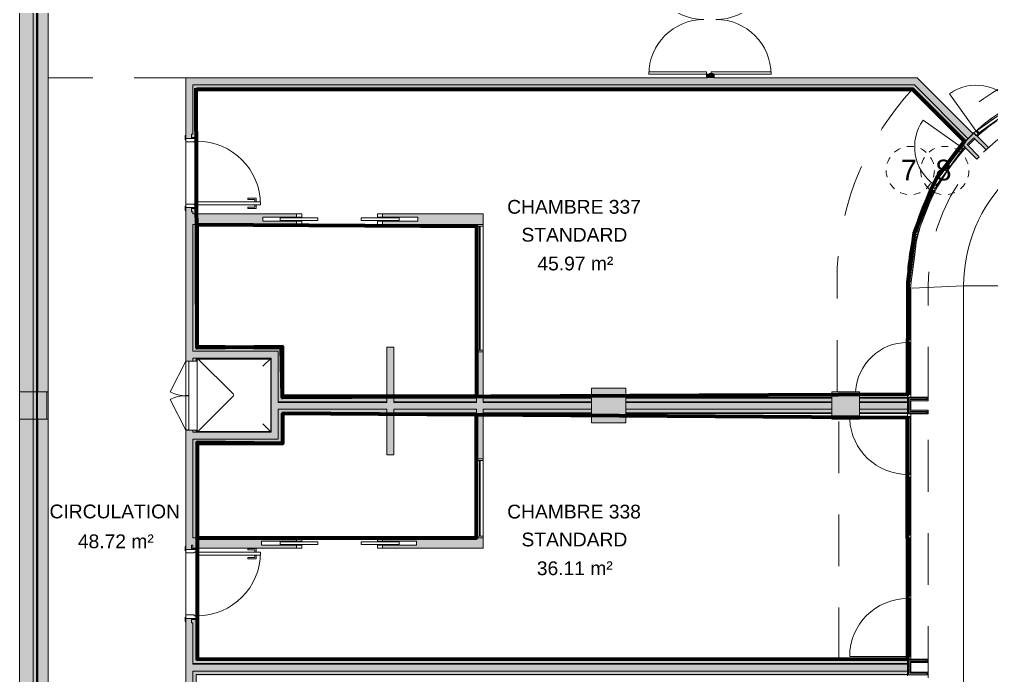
# Model space of a CAD drawing. Header units: metres. Extents: x -227.9 to -140, y 38 to 92.1.
# Drawn here: x -219.49 to -205.37, y 67.95 to 77.46 of the extents above; entities that cross this region are included whole.
import ezdxf

# ---------------------------------------------------------------- set-up
doc = ezdxf.new("R2010")
doc.units = ezdxf.units.M
doc.linetypes.add('Dash Dot 3_16_', pattern=[0.007938, 0.004763, -0.001587, 0, -0.001587])
doc.linetypes.add('JIS_02_0.7', pattern=[1.35, 0.75, -0.6])
for name, color, linetype, lineweight in [('A-AREA-IDEN', 7, 'Continuous', 9), ('A-COLS', 7, 'Continuous', 5), ('A-DOOR', 7, 'Continuous', 5), ('A-FLOR', 7, 'Continuous', 5), ('A-GLAZ', 7, 'Continuous', 5), ('A-GLAZ-CURT', 7, 'Continuous', 5), ('A-GLAZ-CWMG', 7, 'Continuous', 5), ('A-ROOF', 7, 'Continuous', 5), ('A-WALL', 7, 'Continuous', 5), ('A-WALL-PATT', 7, 'Continuous', 13), ('I-WALL', 7, 'Continuous', 5), ('S-COLS', 7, 'Continuous', 5), ('S-GRID-IDEN', 7, 'Continuous', 9)]:
    doc.layers.add(name, color=color, linetype=linetype, lineweight=lineweight)
doc.layers.add('A-DETL', color=94, linetype='Continuous', lineweight=5, true_color=0x00a600)
doc.layers.add('A-DETL-MBND', color=9, linetype='Continuous', lineweight=5, true_color=0xc0c0c0)
doc.layers.add('Chambre', color=40, linetype='Continuous')
doc.layers.add('SDB', color=230, linetype='Continuous')
doc.styles.add('Arial', font='arial.ttf', dxfattribs={"height": 0.3})
doc.styles.add('Arial_1', font='arial.ttf', dxfattribs={"height": 0.2})

msp = doc.modelspace()

# ---------------------------------------------------------------- hatches: boundary and pattern name
at = {"layer": 'A-COLS', "true_color": 0x808080}
msp.add_hatch(color=8, dxfattribs=at).paths.add_polyline_path([(-205.587, 75.437), (-205.552, 75.472), (-205.728, 75.649), (-205.629, 75.748), (-205.452, 75.571), (-205.417, 75.606), (-205.629, 75.819), (-205.799, 75.649), (-205.79, 75.639)])
at = {"layer": 'A-WALL', "true_color": 0xaaaaaa}
for points in [[(-219.486, 62.504), (-219.286, 62.504), (-219.286, 89.74), (-219.486, 89.74), (-219.486, 62.785)], [(-219.236, 62.304), (-219.236, 89.74), (-219.286, 89.74), (-219.286, 62.304)], [(-219.223, 62.254), (-219.223, 89.74), (-219.236, 89.74), (-219.236, 62.254)]]:
    msp.add_hatch(color=253, dxfattribs=at).paths.add_polyline_path(points)
at = {"layer": 'A-WALL', "true_color": 0x808080}
h = msp.add_hatch(color=8, dxfattribs=at)
h.paths.add_polyline_path([(-206.294, 71.744), (-206.294, 71.794), (-206.544, 71.794), (-206.544, 71.934), (-206.294, 71.934), (-206.294, 71.984), (-206.594, 71.984), (-206.594, 71.744)])
h.paths.add_polyline_path([(-206.309, 71.759), (-206.579, 71.759), (-206.579, 71.969), (-206.309, 71.969), (-206.309, 71.949), (-206.559, 71.949), (-206.559, 71.779), (-206.309, 71.779)])
for points in [[(-206.309, 71.759), (-206.309, 71.779), (-206.559, 71.779), (-206.559, 71.949), (-206.309, 71.949), (-206.309, 71.969), (-206.579, 71.969), (-206.579, 71.759)], [(-206.309, 67.959), (-206.309, 67.979), (-206.559, 67.979), (-206.559, 68.149), (-206.309, 68.149), (-206.309, 68.169), (-206.579, 68.169), (-206.579, 67.959)]]:
    msp.add_hatch(color=8, dxfattribs=at).paths.add_polyline_path(points)
h = msp.add_hatch(color=8, dxfattribs=at)
h.paths.add_polyline_path([(-206.294, 67.944), (-206.294, 67.994), (-206.544, 67.994), (-206.544, 68.134), (-206.294, 68.134), (-206.294, 68.184), (-206.594, 68.184), (-206.594, 67.944)])
h.paths.add_polyline_path([(-206.309, 67.959), (-206.579, 67.959), (-206.579, 68.169), (-206.309, 68.169), (-206.309, 68.149), (-206.559, 68.149), (-206.559, 67.979), (-206.309, 67.979)])
at = {"layer": 'A-WALL-PATT', "lineweight": 5, "true_color": 0xaaaaaa}
h = msp.add_hatch(color=253, dxfattribs=at)
h.paths.add_polyline_path([(-212.031, 71.909), (-211.182, 71.909), (-211.182, 71.919), (-212.753, 71.919), (-212.753, 71.909)])
h.paths.add_polyline_path([(-215.732, 71.909), (-214.153, 71.909), (-214.153, 71.919), (-215.732, 71.919)])
h.paths.add_polyline_path([(-214.053, 71.909), (-212.853, 71.909), (-212.853, 71.919), (-214.053, 71.919)])
for points in [[(-207.69, 71.909), (-207.69, 71.919), (-210.682, 71.919), (-210.682, 71.909), (-208.741, 71.909)], [(-206.595, 71.909), (-206.595, 71.919), (-207.29, 71.919), (-207.29, 71.909), (-207.097, 71.909)], [(-206.594, 68.11), (-206.594, 68.12), (-216.969, 68.12), (-216.969, 68.11), (-206.686, 68.11)]]:
    msp.add_hatch(color=253, dxfattribs=at).paths.add_polyline_path(points)
at = {"layer": 'I-WALL', "true_color": 0xaaaaaa}
for points in [[(-219.069, 72.064), (-219.069, 89.74), (-219.219, 89.74), (-219.219, 72.064)], [(-209.449, 76.615), (-209.399, 76.615), (-209.399, 76.664), (-209.499, 76.664), (-209.499, 76.615), (-209.469, 76.615)], [(-206.353, 76.515), (-206.453, 76.615), (-216.969, 76.615), (-216.969, 76.515), (-206.494, 76.515)], [(-206.515, 76.465), (-206.444, 76.465), (-206.494, 76.515), (-216.919, 76.515), (-216.919, 76.465), (-207.097, 76.465)], [(-205.714, 75.734), (-205.643, 75.805), (-206.353, 76.515), (-206.494, 76.515), (-205.864, 75.884)], [(-206.521, 76.452), (-206.502, 76.452), (-206.515, 76.465), (-216.906, 76.465), (-216.906, 76.452), (-207.097, 76.452)], [(-205.758, 75.69), (-205.749, 75.699), (-206.502, 76.452), (-206.521, 76.452), (-205.864, 75.795)], [(-205.749, 75.699), (-205.714, 75.734), (-206.444, 76.465), (-206.515, 76.465), (-205.864, 75.813)], [(-216.906, 72.652), (-215.732, 72.652), (-215.732, 72.702), (-216.919, 72.702), (-216.919, 72.652)], [(-215.732, 72.702), (-215.682, 72.702), (-215.682, 72.715), (-216.906, 72.715), (-216.906, 72.702), (-215.832, 72.702)], [(-214.053, 71.909), (-214.053, 72.712), (-214.153, 72.712), (-214.153, 71.909)], [(-216.919, 72.552), (-215.832, 72.552), (-215.832, 72.652), (-216.969, 72.652), (-216.969, 72.552), (-216.964, 72.552)], [(-215.732, 71.478), (-215.732, 72.652), (-215.832, 72.652), (-215.832, 71.478)], [(-212.853, 71.909), (-212.753, 71.909), (-212.753, 72.642), (-212.853, 72.642), (-212.853, 71.919)], [(-207.69, 71.969), (-207.69, 71.982), (-210.682, 71.982), (-210.682, 71.969), (-208.741, 71.969)], [(-206.595, 71.969), (-206.595, 71.982), (-207.29, 71.982), (-207.29, 71.969), (-207.097, 71.969)], [(-211.182, 71.809), (-211.182, 71.909), (-215.732, 71.909), (-215.732, 71.809), (-212.031, 71.809)], [(-207.69, 71.919), (-207.69, 71.969), (-210.682, 71.969), (-210.682, 71.919), (-208.741, 71.919)], [(-207.69, 71.809), (-207.69, 71.909), (-210.682, 71.909), (-210.682, 71.809), (-208.741, 71.809)], [(-206.595, 71.919), (-206.595, 71.969), (-207.29, 71.969), (-207.29, 71.919), (-207.097, 71.919)], [(-206.595, 71.809), (-206.595, 71.909), (-207.29, 71.909), (-207.29, 71.809), (-207.097, 71.809)], [(-214.053, 71.146), (-214.053, 71.809), (-214.153, 71.809), (-214.153, 71.146)], [(-212.753, 71.092), (-212.753, 71.809), (-212.853, 71.809), (-212.853, 71.092)], [(-207.69, 71.759), (-207.69, 71.809), (-210.682, 71.809), (-210.682, 71.759), (-208.741, 71.759)], [(-207.69, 71.746), (-207.69, 71.759), (-210.682, 71.759), (-210.682, 71.746), (-208.741, 71.746)], [(-206.595, 71.759), (-206.595, 71.809), (-207.29, 71.809), (-207.29, 71.759), (-207.097, 71.759)], [(-206.595, 71.746), (-206.595, 71.759), (-207.29, 71.759), (-207.29, 71.746), (-207.097, 71.746)], [(-219.069, 53.514), (-219.069, 71.664), (-219.219, 71.664), (-219.219, 53.514)], [(-216.964, 71.378), (-215.732, 71.378), (-215.732, 71.478), (-216.969, 71.478), (-216.969, 71.378)], [(-215.682, 71.328), (-215.682, 71.378), (-216.919, 71.378), (-216.919, 71.328), (-216.906, 71.328)], [(-216.906, 71.315), (-215.669, 71.315), (-215.669, 71.328), (-216.906, 71.328)], [(-207.097, 68.12), (-206.594, 68.12), (-206.594, 68.17), (-216.919, 68.17), (-216.919, 68.12), (-208.741, 68.12)], [(-206.594, 68.17), (-206.594, 68.183), (-216.906, 68.183), (-216.906, 68.17), (-207.097, 68.17)], [(-207.097, 68.01), (-206.594, 68.01), (-206.594, 68.11), (-216.969, 68.11), (-216.969, 68.01), (-208.741, 68.01)], [(-206.686, 67.96), (-206.594, 67.96), (-206.594, 68.01), (-216.919, 68.01), (-216.919, 67.96), (-207.097, 67.96)], [(-206.594, 67.947), (-206.594, 67.96), (-216.906, 67.96), (-216.906, 67.947), (-206.686, 67.947)]]:
    msp.add_hatch(color=253, dxfattribs=at).paths.add_polyline_path(points)
h = msp.add_hatch(color=253, dxfattribs=at)
h.paths.add_polyline_path([(-217.069, 65.289), (-216.969, 65.289), (-216.969, 66.274), (-216.988, 66.274), (-216.988, 66.337), (-217.069, 66.337), (-217.069, 65.339)])
h.paths.add_polyline_path([(-217.069, 67.337), (-216.988, 67.337), (-216.988, 67.4), (-216.969, 67.4), (-216.969, 68.712), (-216.988, 68.712), (-216.988, 68.775), (-217.069, 68.775), (-217.069, 67.382)])
h.paths.add_polyline_path([(-216.988, 69.775), (-216.988, 69.838), (-216.969, 69.838), (-216.969, 71.507), (-217.069, 71.507), (-217.069, 69.775)])
h.paths.add_polyline_path([(-216.988, 72.507), (-216.969, 72.507), (-216.969, 74.674), (-216.988, 74.674), (-216.988, 74.737), (-217.069, 74.737), (-217.069, 72.507)])
h.paths.add_polyline_path([(-216.988, 75.737), (-216.988, 75.8), (-216.969, 75.8), (-216.969, 76.615), (-217.069, 76.615), (-217.069, 75.737)])
h = msp.add_hatch(color=253, dxfattribs=at)
h.paths.add_polyline_path([(-216.969, 65.339), (-216.919, 65.339), (-216.919, 66.172), (-216.969, 66.172), (-216.969, 65.352)])
h.paths.add_polyline_path([(-216.964, 67.35), (-216.919, 67.35), (-216.919, 68.01), (-216.969, 68.01), (-216.969, 67.4), (-216.988, 67.4), (-216.988, 67.35)])
h.paths.add_polyline_path([(-216.969, 68.12), (-216.919, 68.12), (-216.919, 68.762), (-216.988, 68.762), (-216.988, 68.712), (-216.969, 68.712), (-216.969, 68.143)])
h.paths.add_polyline_path([(-216.919, 69.788), (-216.919, 69.792), (-216.988, 69.792), (-216.988, 69.788), (-216.964, 69.788)])
h.paths.add_polyline_path([(-216.919, 69.942), (-216.919, 71.378), (-216.969, 71.378), (-216.969, 69.942), (-216.964, 69.942)])
h.paths.add_polyline_path([(-216.919, 71.478), (-216.919, 71.507), (-216.969, 71.507), (-216.969, 71.478), (-216.964, 71.478)])
h.paths.add_polyline_path([(-216.964, 72.507), (-216.919, 72.507), (-216.919, 72.552), (-216.969, 72.552), (-216.969, 72.507)])
h.paths.add_polyline_path([(-216.919, 72.652), (-216.919, 74.492), (-216.969, 74.492), (-216.969, 72.652), (-216.964, 72.652)])
h.paths.add_polyline_path([(-216.964, 74.642), (-216.919, 74.642), (-216.919, 74.724), (-216.988, 74.724), (-216.988, 74.674), (-216.969, 74.674), (-216.969, 74.642)])
h.paths.add_polyline_path([(-216.964, 75.75), (-216.919, 75.75), (-216.919, 76.515), (-216.969, 76.515), (-216.969, 75.8), (-216.988, 75.8), (-216.988, 75.75)])
h = msp.add_hatch(color=253, dxfattribs=at)
h.paths.add_polyline_path([(-216.906, 65.352), (-216.906, 66.172), (-216.919, 66.172), (-216.919, 65.352)])
h.paths.add_polyline_path([(-216.906, 66.322), (-216.906, 66.337), (-216.988, 66.337), (-216.988, 66.324), (-216.919, 66.324), (-216.919, 66.322)])
h.paths.add_polyline_path([(-216.95, 67.337), (-216.906, 67.337), (-216.906, 67.96), (-216.919, 67.96), (-216.919, 67.35), (-216.988, 67.35), (-216.988, 67.337), (-216.964, 67.337)])
h.paths.add_polyline_path([(-216.919, 68.17), (-216.906, 68.17), (-216.906, 68.775), (-216.988, 68.775), (-216.988, 68.762), (-216.919, 68.762), (-216.919, 68.645)])
h.paths.add_polyline_path([(-216.988, 69.775), (-216.906, 69.775), (-216.906, 69.792), (-216.919, 69.792), (-216.919, 69.788), (-216.988, 69.788)])
h.paths.add_polyline_path([(-216.919, 69.942), (-216.906, 69.942), (-216.906, 71.328), (-216.919, 71.328), (-216.919, 70.286)])
h.paths.add_polyline_path([(-216.906, 71.478), (-216.906, 71.507), (-216.919, 71.507), (-216.919, 71.478)])
h.paths.add_polyline_path([(-216.919, 72.507), (-216.906, 72.507), (-216.906, 72.552), (-216.919, 72.552)])
h.paths.add_polyline_path([(-216.919, 72.702), (-216.906, 72.702), (-216.906, 74.492), (-216.919, 74.492), (-216.919, 73.501)])
h.paths.add_polyline_path([(-216.906, 74.642), (-216.906, 74.737), (-216.988, 74.737), (-216.988, 74.724), (-216.919, 74.724), (-216.919, 74.642)])
h.paths.add_polyline_path([(-216.988, 75.737), (-216.906, 75.737), (-216.906, 76.465), (-216.919, 76.465), (-216.919, 75.75), (-216.988, 75.75)])
h = msp.add_hatch(color=253, dxfattribs=at)
h.paths.add_polyline_path([(-212.853, 74.492), (-212.753, 74.492), (-212.753, 74.642), (-214.213, 74.642), (-214.213, 74.594), (-213.703, 74.594), (-213.703, 74.539), (-214.213, 74.539), (-214.213, 74.492), (-213.675, 74.492)])
h.paths.add_polyline_path([(-216.964, 74.492), (-215.463, 74.492), (-215.463, 74.539), (-215.953, 74.539), (-215.953, 74.594), (-215.463, 74.594), (-215.463, 74.642), (-216.969, 74.642), (-216.969, 74.492)])
h = msp.add_hatch(color=253, dxfattribs=at)
h.paths.add_polyline_path([(-215.732, 71.378), (-215.682, 71.378), (-215.682, 71.809), (-215.732, 71.809), (-215.732, 71.478)])
h.paths.add_polyline_path([(-215.732, 71.919), (-215.682, 71.919), (-215.682, 72.702), (-215.732, 72.702), (-215.732, 72.43)])
h = msp.add_hatch(color=253, dxfattribs=at)
h.paths.add_polyline_path([(-215.669, 71.328), (-215.669, 71.759), (-215.682, 71.759), (-215.682, 71.328)])
h.paths.add_polyline_path([(-215.669, 71.969), (-215.669, 72.715), (-215.682, 72.715), (-215.682, 71.969)])
h = msp.add_hatch(color=253, dxfattribs=at)
h.paths.add_polyline_path([(-212.853, 71.969), (-212.853, 71.982), (-214.053, 71.982), (-214.053, 71.969), (-213.675, 71.969)])
h.paths.add_polyline_path([(-211.182, 71.969), (-211.182, 71.982), (-212.753, 71.982), (-212.753, 71.969), (-212.031, 71.969)])
h.paths.add_polyline_path([(-215.32, 71.969), (-214.153, 71.969), (-214.153, 71.982), (-215.669, 71.982), (-215.669, 71.969)])
h = msp.add_hatch(color=253, dxfattribs=at)
h.paths.add_polyline_path([(-214.053, 71.919), (-212.853, 71.919), (-212.853, 71.969), (-214.053, 71.969)])
h.paths.add_polyline_path([(-214.497, 71.919), (-214.153, 71.919), (-214.153, 71.969), (-215.682, 71.969), (-215.682, 71.919), (-215.32, 71.919)])
h.paths.add_polyline_path([(-211.182, 71.919), (-211.182, 71.969), (-212.753, 71.969), (-212.753, 71.919), (-212.031, 71.919)])
h = msp.add_hatch(color=253, dxfattribs=at)
h.paths.add_polyline_path([(-212.753, 71.759), (-211.182, 71.759), (-211.182, 71.809), (-212.753, 71.809)])
h.paths.add_polyline_path([(-214.497, 71.759), (-214.153, 71.759), (-214.153, 71.809), (-215.682, 71.809), (-215.682, 71.759), (-215.32, 71.759)])
h.paths.add_polyline_path([(-213.675, 71.759), (-212.853, 71.759), (-212.853, 71.809), (-214.053, 71.809), (-214.053, 71.759)])
h = msp.add_hatch(color=253, dxfattribs=at)
h.paths.add_polyline_path([(-212.031, 71.746), (-211.182, 71.746), (-211.182, 71.759), (-212.753, 71.759), (-212.753, 71.746)])
h.paths.add_polyline_path([(-214.497, 71.746), (-214.153, 71.746), (-214.153, 71.759), (-215.669, 71.759), (-215.669, 71.746), (-215.32, 71.746)])
h.paths.add_polyline_path([(-213.675, 71.746), (-212.853, 71.746), (-212.853, 71.759), (-214.053, 71.759), (-214.053, 71.746)])
h = msp.add_hatch(color=253, dxfattribs=at)
h.paths.add_polyline_path([(-212.753, 69.792), (-212.753, 69.942), (-214.213, 69.942), (-214.213, 69.895), (-213.723, 69.895), (-213.723, 69.84), (-214.213, 69.84), (-214.213, 69.792), (-213.675, 69.792)])
h.paths.add_polyline_path([(-215.463, 69.792), (-215.463, 69.84), (-215.973, 69.84), (-215.973, 69.895), (-215.463, 69.895), (-215.463, 69.942), (-216.969, 69.942), (-216.969, 69.792), (-216.906, 69.792), (-216.906, 69.82), (-216.896, 69.82), (-216.896, 69.792), (-216.142, 69.792)])
at = {"layer": 'S-COLS', "true_color": 0x808080}
for points in [[(-211.182, 71.614), (-210.682, 71.614), (-210.682, 72.114), (-211.182, 72.114)], [(-219.486, 71.664), (-219.086, 71.664), (-219.086, 72.064), (-219.486, 72.064)], [(-207.69, 71.664), (-207.29, 71.664), (-207.29, 72.064), (-207.69, 72.064)]]:
    msp.add_hatch(color=8, dxfattribs=at).paths.add_polyline_path(points)

# ---------------------------------------------------------------- linework, layer by layer
at = {"layer": 'A-COLS', "lineweight": 13}
for p, q in [((-205.629, 75.819), (-205.799, 75.649)), ((-205.417, 75.606), (-205.629, 75.819)), ((-205.799, 75.649), (-205.587, 75.437)), ((-205.728, 75.649), (-205.629, 75.748)), ((-205.552, 75.472), (-205.728, 75.649)), ((-205.629, 75.748), (-205.453, 75.571)), ((-205.453, 75.571), (-205.417, 75.606)), ((-205.587, 75.437), (-205.552, 75.472))]:
    msp.add_line(p, q, dxfattribs=at)
at = {"layer": 'A-DETL', "color": 9, "linetype": 'JIS_02_0.7', "lineweight": 9, "true_color": 0xc0c0c0}
for p, q in [((-217.069, 76.615), (-219.069, 76.615)), ((-207.613, 72.064), (-207.613, 73.864)), ((-207.593, 68.183), (-207.593, 71.664))]:
    msp.add_line(p, q, dxfattribs=at)
at = {"layer": 'A-DETL', "color": 7, "linetype": 'JIS_02_0.7'}
for p, q in [((-206.294, 62.514), (-206.294, 73.614)), ((-216.906, 71.478), (-215.832, 72.552)), ((-216.906, 72.552), (-215.832, 71.478))]:
    msp.add_line(p, q, dxfattribs=at)
at = {"layer": 'A-DETL', "color": 9, "linetype": 'JIS_02_0.7', "lineweight": 9, "true_color": 0xc0c0c0}
for centre, radius, start, end in [((-203.593, 73.605), 3.308, 90.0281, 132.9922), ((-203.52, 73.661), 4.098, 137.0695, 177.1565)]:
    msp.add_arc(centre, radius, start, end, dxfattribs=at)
at = {"layer": 'A-DETL', "color": 7, "linetype": 'JIS_02_0.7'}
msp.add_arc((-203.594, 73.614), 2.7, 90, 180, dxfattribs=at)
at = {"layer": 'A-DETL-MBND'}
msp.add_line((-205.079, 73.599), (-205.779, 73.599), dxfattribs=at)
at = {"layer": 'A-DOOR'}
for p, q in [((-210.349, 76.702), (-210.349, 76.669)), ((-209.512, 76.702), (-210.349, 76.702)), ((-210.349, 76.702), (-210.349, 76.669)), ((-209.512, 76.702), (-210.349, 76.702)), ((-210.349, 76.669), (-209.512, 76.669)), ((-210.349, 76.669), (-209.512, 76.669)), ((-209.512, 76.669), (-209.512, 76.702)), ((-209.512, 76.669), (-209.512, 76.702)), ((-209.444, 76.702), (-209.444, 76.669)), ((-208.574, 76.702), (-209.444, 76.702)), ((-209.444, 76.702), (-208.574, 76.702)), ((-209.444, 76.669), (-208.574, 76.669)), ((-208.574, 76.669), (-209.444, 76.669)), ((-208.574, 76.669), (-208.574, 76.702)), ((-205.597, 75.842), (-205.984, 76.386)), ((-205.822, 75.616), (-206.367, 76.004)), ((-215.986, 74.817), (-216.906, 74.817)), ((-216.906, 74.817), (-216.906, 74.777)), ((-216.051, 74.872), (-216.171, 74.872)), ((-216.171, 74.872), (-216.171, 74.852)), ((-216.171, 74.852), (-216.071, 74.852)), ((-216.071, 74.852), (-216.071, 74.817)), ((-216.071, 74.817), (-216.051, 74.817)), ((-216.051, 74.817), (-216.051, 74.872)), ((-215.986, 74.777), (-215.986, 74.817)), ((-216.906, 74.777), (-215.986, 74.777)), ((-216.071, 74.742), (-216.171, 74.742)), ((-216.171, 74.742), (-216.171, 74.722)), ((-216.171, 74.722), (-216.051, 74.722)), ((-216.051, 74.777), (-216.071, 74.777)), ((-216.071, 74.777), (-216.071, 74.742)), ((-216.051, 74.722), (-216.051, 74.777)), ((-215.153, 74.587), (-215.703, 74.587)), ((-215.703, 74.587), (-215.703, 74.547)), ((-215.703, 74.547), (-215.153, 74.547)), ((-215.153, 74.547), (-215.153, 74.587)), ((-213.973, 74.587), (-214.523, 74.587)), ((-214.523, 74.587), (-214.523, 74.547)), ((-214.523, 74.547), (-213.973, 74.547)), ((-213.973, 74.547), (-213.973, 74.587)), ((-206.593, 72.024), (-207.29, 72.024)), ((-206.593, 71.704), (-207.29, 71.704)), ((-215.153, 69.887), (-215.703, 69.887)), ((-215.703, 69.887), (-215.703, 69.847)), ((-215.153, 69.847), (-215.153, 69.887)), ((-214.523, 69.887), (-214.523, 69.847)), ((-213.973, 69.887), (-214.523, 69.887)), ((-213.973, 69.847), (-213.973, 69.887)), ((-216.906, 69.695), (-216.906, 69.735)), ((-216.906, 69.735), (-215.986, 69.735)), ((-216.171, 69.79), (-216.051, 69.79)), ((-216.171, 69.77), (-216.171, 69.79)), ((-216.071, 69.77), (-216.171, 69.77)), ((-216.071, 69.735), (-216.071, 69.77)), ((-216.051, 69.735), (-216.071, 69.735)), ((-216.051, 69.79), (-216.051, 69.735)), ((-215.986, 69.735), (-215.986, 69.695)), ((-215.703, 69.847), (-215.153, 69.847)), ((-214.523, 69.847), (-213.973, 69.847)), ((-215.986, 69.695), (-216.906, 69.695)), ((-216.171, 69.66), (-216.071, 69.66)), ((-216.171, 69.64), (-216.171, 69.66)), ((-216.051, 69.64), (-216.171, 69.64)), ((-216.071, 69.695), (-216.051, 69.695)), ((-216.071, 69.66), (-216.071, 69.695)), ((-216.051, 69.695), (-216.051, 69.64)), ((-206.593, 68.224), (-207.433, 68.224))]:
    msp.add_line(p, q, dxfattribs=at)
at = {"layer": 'A-DOOR', "color": 9, "true_color": 0xc0c0c0}
for p, q in [((-209.469, 76.669), (-209.512, 76.669)), ((-209.512, 76.669), (-209.512, 76.634)), ((-209.512, 76.634), (-209.499, 76.634)), ((-209.499, 76.634), (-209.499, 76.664)), ((-209.499, 76.664), (-209.417, 76.664)), ((-209.417, 76.682), (-209.469, 76.682)), ((-209.469, 76.682), (-209.469, 76.669)), ((-209.417, 76.664), (-209.417, 76.682)), ((-205.069, 76.217), (-205.581, 75.853)), ((-205.557, 75.821), (-205.046, 76.185)), ((-217.079, 75.782), (-217.079, 75.717)), ((-217.069, 75.782), (-217.079, 75.782)), ((-217.079, 75.717), (-217.069, 75.717)), ((-217.069, 75.717), (-217.069, 75.782)), ((-216.906, 75.737), (-217.069, 75.737)), ((-217.069, 75.737), (-217.069, 75.687)), ((-217.069, 75.687), (-216.95, 75.687)), ((-216.95, 75.687), (-216.95, 75.697)), ((-216.95, 75.697), (-216.906, 75.697)), ((-216.906, 75.782), (-216.906, 75.717)), ((-216.896, 75.782), (-216.906, 75.782)), ((-216.906, 75.697), (-216.906, 75.737)), ((-216.906, 75.717), (-216.896, 75.717)), ((-216.896, 75.717), (-216.896, 75.782)), ((-206.198, 75.088), (-205.834, 75.6)), ((-205.801, 75.577), (-206.166, 75.065)), ((-217.069, 74.757), (-217.079, 74.757)), ((-217.079, 74.757), (-217.079, 74.692)), ((-217.079, 74.692), (-217.069, 74.692)), ((-216.95, 74.787), (-217.069, 74.787)), ((-217.069, 74.787), (-217.069, 74.737)), ((-217.069, 74.692), (-217.069, 74.757)), ((-217.069, 74.737), (-216.906, 74.737)), ((-216.95, 74.777), (-216.95, 74.787)), ((-216.906, 74.777), (-216.95, 74.777)), ((-216.906, 74.737), (-216.906, 74.777)), ((-216.896, 74.757), (-216.906, 74.757)), ((-216.906, 74.757), (-216.906, 74.692)), ((-216.906, 74.692), (-216.896, 74.692)), ((-216.896, 74.692), (-216.896, 74.757)), ((-215.388, 74.642), (-215.463, 74.642)), ((-215.463, 74.642), (-215.463, 74.594)), ((-215.463, 74.594), (-215.388, 74.594)), ((-215.388, 74.539), (-215.463, 74.539)), ((-215.463, 74.539), (-215.463, 74.492)), ((-215.388, 74.594), (-215.388, 74.642)), ((-215.388, 74.492), (-215.388, 74.539)), ((-214.213, 74.642), (-214.288, 74.642)), ((-214.288, 74.642), (-214.288, 74.594)), ((-214.288, 74.594), (-214.213, 74.594)), ((-214.213, 74.539), (-214.288, 74.539)), ((-214.288, 74.539), (-214.288, 74.492)), ((-214.213, 74.594), (-214.213, 74.642)), ((-214.213, 74.492), (-214.213, 74.539)), ((-215.463, 74.492), (-215.388, 74.492)), ((-214.288, 74.492), (-214.213, 74.492)), ((-206.593, 72.759), (-206.593, 72.044)), ((-206.553, 72.044), (-206.553, 72.759)), ((-217.069, 72.507), (-217.296, 72.061)), ((-217.069, 71.507), (-217.296, 71.952)), ((-206.593, 70.884), (-206.593, 71.684)), ((-206.553, 71.684), (-206.553, 70.884)), ((-215.388, 69.942), (-215.463, 69.942)), ((-215.463, 69.942), (-215.463, 69.895)), ((-215.463, 69.895), (-215.388, 69.895)), ((-215.388, 69.895), (-215.388, 69.942)), ((-214.213, 69.942), (-214.288, 69.942)), ((-214.288, 69.942), (-214.288, 69.895)), ((-214.288, 69.895), (-214.213, 69.895)), ((-214.213, 69.895), (-214.213, 69.942)), ((-217.079, 69.82), (-217.069, 69.82)), ((-217.079, 69.755), (-217.079, 69.82)), ((-217.069, 69.755), (-217.079, 69.755)), ((-217.069, 69.82), (-217.069, 69.755)), ((-217.069, 69.775), (-216.906, 69.775)), ((-217.069, 69.725), (-217.069, 69.775)), ((-216.95, 69.725), (-217.069, 69.725)), ((-216.95, 69.735), (-216.95, 69.725)), ((-216.906, 69.735), (-216.95, 69.735)), ((-216.906, 69.82), (-216.896, 69.82)), ((-216.906, 69.755), (-216.906, 69.82)), ((-216.906, 69.775), (-216.906, 69.735)), ((-216.896, 69.755), (-216.906, 69.755)), ((-216.896, 69.82), (-216.896, 69.755)), ((-215.388, 69.84), (-215.463, 69.84)), ((-215.463, 69.84), (-215.463, 69.792)), ((-215.463, 69.792), (-215.388, 69.792)), ((-215.388, 69.792), (-215.388, 69.84)), ((-214.213, 69.84), (-214.288, 69.84)), ((-214.288, 69.84), (-214.288, 69.792)), ((-214.288, 69.792), (-214.213, 69.792)), ((-214.213, 69.792), (-214.213, 69.84)), ((-206.593, 69.044), (-206.593, 68.244)), ((-206.553, 68.244), (-206.553, 69.044)), ((-217.079, 68.795), (-217.069, 68.795)), ((-217.079, 68.73), (-217.079, 68.795)), ((-217.069, 68.73), (-217.079, 68.73)), ((-217.069, 68.825), (-216.95, 68.825)), ((-217.069, 68.775), (-217.069, 68.825)), ((-217.069, 68.795), (-217.069, 68.73)), ((-216.906, 68.775), (-217.069, 68.775)), ((-216.95, 68.825), (-216.95, 68.815)), ((-216.95, 68.815), (-216.906, 68.815)), ((-216.906, 68.815), (-216.906, 68.775)), ((-216.906, 68.795), (-216.896, 68.795)), ((-216.906, 68.73), (-216.906, 68.795)), ((-216.896, 68.73), (-216.906, 68.73)), ((-216.896, 68.795), (-216.896, 68.73))]:
    msp.add_line(p, q, dxfattribs=at)
at = {"layer": 'A-DOOR', "color": 9, "lineweight": 9, "true_color": 0xc0c0c0}
for p, q in [((-205.597, 75.842), (-205.581, 75.853)), ((-205.574, 75.809), (-205.597, 75.842)), ((-205.581, 75.853), (-205.557, 75.821)), ((-205.557, 75.821), (-205.574, 75.809)), ((-205.822, 75.616), (-205.834, 75.6)), ((-205.834, 75.6), (-205.801, 75.577)), ((-205.79, 75.593), (-205.822, 75.616)), ((-205.801, 75.577), (-205.79, 75.593)), ((-206.198, 75.088), (-206.21, 75.072)), ((-206.166, 75.065), (-206.198, 75.088)), ((-206.21, 75.072), (-206.178, 75.049)), ((-206.178, 75.049), (-206.166, 75.065)), ((-206.593, 72.779), (-206.553, 72.779)), ((-206.593, 72.759), (-206.593, 72.779)), ((-206.553, 72.759), (-206.593, 72.759)), ((-206.553, 72.779), (-206.553, 72.759)), ((-217.069, 72.505), (-217.029, 72.505)), ((-217.069, 72.008), (-217.069, 72.505)), ((-217.029, 72.505), (-217.029, 72.008)), ((-217.029, 72.008), (-217.069, 72.008)), ((-217.069, 71.509), (-217.069, 72.006)), ((-217.069, 72.006), (-217.029, 72.006)), ((-217.029, 72.006), (-217.029, 71.509)), ((-206.593, 72.044), (-206.553, 72.044)), ((-206.593, 72.024), (-206.593, 72.044)), ((-206.553, 72.024), (-206.593, 72.024)), ((-206.553, 72.044), (-206.553, 72.024)), ((-206.593, 71.704), (-206.593, 71.684)), ((-206.553, 71.704), (-206.593, 71.704)), ((-206.553, 71.684), (-206.553, 71.704)), ((-206.593, 71.684), (-206.553, 71.684)), ((-217.029, 71.509), (-217.069, 71.509)), ((-206.593, 70.884), (-206.593, 70.864)), ((-206.553, 70.884), (-206.593, 70.884)), ((-206.593, 70.864), (-206.553, 70.864)), ((-206.553, 70.864), (-206.553, 70.884)), ((-206.593, 69.064), (-206.553, 69.064)), ((-206.593, 69.044), (-206.593, 69.064)), ((-206.553, 69.044), (-206.593, 69.044)), ((-206.553, 69.064), (-206.553, 69.044)), ((-206.593, 68.244), (-206.553, 68.244)), ((-206.593, 68.224), (-206.593, 68.244)), ((-206.553, 68.224), (-206.593, 68.224)), ((-206.553, 68.244), (-206.553, 68.224))]:
    msp.add_line(p, q, dxfattribs=at)
at = {"layer": 'A-DOOR'}
for centre, radius, start, end in [((-209.549, 78.264), 0.8, 180, 270), ((-209.374, 78.264), 0.8, 270, 0), ((-209.549, 76.664), 0.8, 90, 180), ((-209.374, 76.664), 0.8, 0, 90), ((-205.597, 75.842), 0.668, 35.4095, 125.4095), ((-205.822, 75.616), 0.668, 144.5394, 234.5394), ((-216.906, 74.777), 0.92, 0, 90), ((-206.593, 72.024), 0.755, 90, 176.9511), ((-206.593, 71.704), 0.84, 182.7373, 270), ((-216.906, 69.735), 0.92, 270, 360), ((-206.593, 68.224), 0.84, 90, 180)]:
    msp.add_arc(centre, radius, start, end, dxfattribs=at)
at = {"layer": 'A-DOOR', "color": 9, "true_color": 0xc0c0c0}
for centre, start, end in [((-217.08, 72.461), 241.6205, 271.3795), ((-217.08, 71.552), 88.6205, 118.3795)]:
    msp.add_arc(centre, 0.455, start, end, dxfattribs=at)
at = {"layer": 'A-FLOR', "lineweight": 9}
for p, q in [((-205.635, 75.813), (-205.638, 75.823)), ((-205.594, 75.85), (-205.593, 75.846)), ((-205.579, 75.795), (-205.573, 75.773)), ((-206.594, 73.627), (-206.594, 73.614)), ((-206.594, 72.783), (-206.594, 72.02)), ((-216.906, 72.535), (-215.837, 72.535)), ((-215.837, 72.535), (-215.837, 71.485)), ((-206.594, 71.988), (-206.594, 71.984)), ((-206.594, 71.744), (-206.594, 71.74)), ((-206.594, 71.708), (-206.594, 70.86)), ((-215.837, 71.485), (-216.906, 71.485)), ((-206.594, 69.068), (-206.594, 68.22)), ((-206.594, 68.188), (-206.594, 68.183))]:
    msp.add_line(p, q, dxfattribs=at)
at = {"layer": 'A-FLOR'}
for p, q in [((-217.069, 74.787), (-217.069, 75.687)), ((-206.593, 73.666), (-206.593, 73.7)), ((-219.069, 72.064), (-219.069, 71.664)), ((-206.594, 71.746), (-206.595, 71.746)), ((-217.069, 68.825), (-217.069, 69.725))]:
    msp.add_line(p, q, dxfattribs=at)
at = {"layer": 'A-FLOR', "lineweight": 9}
for centre, start, end in [((-203.594, 73.614), 118.5564, 131.7954), ((-203.594, 73.627), 132.9468, 133.2635), ((-203.594, 73.627), 136.3771, 180)]:
    msp.add_arc(centre, 3, start, end, dxfattribs=at)
at = {"layer": 'A-FLOR'}
for start, end in [(128.952, 130.2533), (125.4664, 127.2052), (131.7939, 132.2418), (177.6014, 178.3459)]:
    msp.add_arc((-203.594, 73.614), 3, start, end, dxfattribs=at)
at = {"layer": 'A-GLAZ', "lineweight": 13}
for p, q in [((-212.853, 74.492), (-212.853, 74.467)), ((-212.753, 74.492), (-212.853, 74.492)), ((-212.853, 74.467), (-212.753, 74.467)), ((-212.798, 74.467), (-212.808, 74.467)), ((-212.808, 74.467), (-212.808, 72.667)), ((-212.798, 72.667), (-212.798, 74.467)), ((-212.753, 74.467), (-212.753, 74.492)), ((-212.853, 72.667), (-212.853, 72.642)), ((-212.753, 72.667), (-212.853, 72.667)), ((-212.853, 72.642), (-212.753, 72.642)), ((-212.808, 72.667), (-212.798, 72.667)), ((-212.753, 72.642), (-212.753, 72.667)), ((-212.853, 71.092), (-212.853, 71.067)), ((-212.753, 71.092), (-212.853, 71.092)), ((-212.853, 71.067), (-212.753, 71.067)), ((-212.798, 71.067), (-212.808, 71.067)), ((-212.808, 71.067), (-212.808, 69.967)), ((-212.798, 69.967), (-212.798, 71.067)), ((-212.753, 71.067), (-212.753, 71.092)), ((-212.853, 69.967), (-212.853, 69.942)), ((-212.753, 69.967), (-212.853, 69.967)), ((-212.853, 69.942), (-212.753, 69.942)), ((-212.808, 69.967), (-212.798, 69.967)), ((-212.753, 69.942), (-212.753, 69.967))]:
    msp.add_line(p, q, dxfattribs=at)
at = {"layer": 'A-GLAZ'}
for p, q in [((-212.853, 72.667), (-212.853, 74.467)), ((-212.753, 74.467), (-212.753, 72.667)), ((-212.853, 69.967), (-212.853, 71.067)), ((-212.753, 71.067), (-212.753, 69.967))]:
    msp.add_line(p, q, dxfattribs=at)
at = {"layer": 'A-GLAZ-CURT', "lineweight": 9}
for p, q in [((-206.25, 74.997), (-206.485, 74.393)), ((-206.457, 74.382), (-206.223, 74.986)), ((-206.223, 74.986), (-206.25, 74.997)), ((-206.485, 74.393), (-206.457, 74.382)), ((-206.506, 74.311), (-206.588, 73.656)), ((-206.558, 73.652), (-206.476, 74.307)), ((-206.476, 74.307), (-206.506, 74.311)), ((-206.593, 73.574), (-206.593, 72.819)), ((-206.563, 73.574), (-206.593, 73.574)), ((-206.588, 73.656), (-206.558, 73.652)), ((-206.563, 72.819), (-206.563, 73.574)), ((-206.593, 72.819), (-206.563, 72.819)), ((-206.593, 70.824), (-206.593, 69.984)), ((-206.563, 70.824), (-206.593, 70.824)), ((-206.563, 69.984), (-206.563, 70.824)), ((-206.593, 69.984), (-206.563, 69.984)), ((-206.593, 69.944), (-206.593, 69.104)), ((-206.563, 69.944), (-206.593, 69.944)), ((-206.563, 69.104), (-206.563, 69.944)), ((-206.593, 69.104), (-206.563, 69.104))]:
    msp.add_line(p, q, dxfattribs=at)
at = {"layer": 'A-GLAZ-CWMG'}
for p, q in [((-205.325, 76.036), (-205.597, 75.843)), ((-205.597, 75.843), (-205.325, 76.036)), ((-205.566, 75.809), (-205.299, 75.999)), ((-205.563, 75.806), (-205.296, 75.995)), ((-205.563, 75.806), (-205.296, 75.995)), ((-205.597, 75.843), (-205.597, 75.842)), ((-205.569, 75.812), (-205.566, 75.809)), ((-205.566, 75.809), (-205.564, 75.807)), ((-205.564, 75.807), (-205.563, 75.806)), ((-205.823, 75.617), (-206.017, 75.345)), ((-205.823, 75.617), (-206.017, 75.345)), ((-205.789, 75.585), (-205.98, 75.318)), ((-205.977, 75.316), (-205.786, 75.583)), ((-205.786, 75.583), (-205.977, 75.316)), ((-205.823, 75.616), (-205.823, 75.617)), ((-205.789, 75.585), (-205.793, 75.589)), ((-205.787, 75.584), (-205.789, 75.585)), ((-205.786, 75.583), (-205.787, 75.584)), ((-206.017, 75.345), (-206.211, 75.073)), ((-206.017, 75.345), (-206.211, 75.073)), ((-205.98, 75.318), (-206.17, 75.051)), ((-206.167, 75.049), (-205.977, 75.316)), ((-205.977, 75.316), (-206.167, 75.049)), ((-206.252, 74.997), (-206.369, 74.696)), ((-206.252, 74.997), (-206.369, 74.696)), ((-206.211, 74.975), (-206.326, 74.679)), ((-206.322, 74.677), (-206.207, 74.973)), ((-206.207, 74.973), (-206.322, 74.677)), ((-206.251, 74.997), (-206.252, 74.997)), ((-206.211, 74.975), (-206.224, 74.982)), ((-206.211, 75.073), (-206.21, 75.072)), ((-206.208, 74.974), (-206.211, 74.975)), ((-206.207, 74.973), (-206.208, 74.974)), ((-206.174, 75.053), (-206.17, 75.051)), ((-206.17, 75.051), (-206.168, 75.049)), ((-206.168, 75.049), (-206.167, 75.049)), ((-206.369, 74.696), (-206.486, 74.394)), ((-206.369, 74.696), (-206.486, 74.394)), ((-206.326, 74.679), (-206.441, 74.382)), ((-206.438, 74.381), (-206.322, 74.677)), ((-206.322, 74.677), (-206.438, 74.381)), ((-206.486, 74.394), (-206.485, 74.394)), ((-206.456, 74.386), (-206.441, 74.382)), ((-206.441, 74.382), (-206.439, 74.382)), ((-206.439, 74.382), (-206.438, 74.381)), ((-206.507, 74.311), (-206.548, 73.984)), ((-206.507, 74.311), (-206.548, 73.984)), ((-206.506, 74.311), (-206.507, 74.311)), ((-206.462, 74.299), (-206.503, 73.978)), ((-206.499, 73.977), (-206.459, 74.299)), ((-206.459, 74.299), (-206.499, 73.977)), ((-206.462, 74.299), (-206.477, 74.303)), ((-206.46, 74.299), (-206.462, 74.299)), ((-206.459, 74.299), (-206.46, 74.299)), ((-206.548, 73.984), (-206.589, 73.656)), ((-206.548, 73.984), (-206.589, 73.656)), ((-206.503, 73.978), (-206.543, 73.656)), ((-206.539, 73.656), (-206.499, 73.977)), ((-206.499, 73.977), (-206.539, 73.656)), ((-206.594, 73.614), (-206.594, 73.61)), ((-206.594, 73.614), (-206.59, 73.614)), ((-206.594, 73.614), (-206.594, 73.61)), ((-206.594, 73.578), (-206.594, 73.196)), ((-206.594, 73.578), (-206.594, 73.196)), ((-206.59, 73.614), (-206.571, 73.614)), ((-206.589, 73.656), (-206.588, 73.656)), ((-206.558, 73.656), (-206.543, 73.656)), ((-206.548, 73.574), (-206.548, 73.196)), ((-206.544, 73.61), (-206.544, 73.614)), ((-206.544, 73.614), (-206.544, 73.61)), ((-206.544, 73.196), (-206.544, 73.578)), ((-206.544, 73.578), (-206.544, 73.196)), ((-206.543, 73.656), (-206.54, 73.656)), ((-206.54, 73.656), (-206.539, 73.656)), ((-206.594, 73.196), (-206.594, 72.815)), ((-206.594, 73.196), (-206.594, 72.815)), ((-206.548, 73.196), (-206.548, 72.819)), ((-206.544, 72.815), (-206.544, 73.196)), ((-206.544, 73.196), (-206.544, 72.815)), ((-206.594, 70.828), (-206.594, 70.404)), ((-206.594, 70.404), (-206.594, 70.828)), ((-206.548, 70.404), (-206.548, 70.824)), ((-206.544, 70.404), (-206.544, 70.828)), ((-206.544, 70.404), (-206.544, 70.828)), ((-206.594, 70.404), (-206.594, 69.98)), ((-206.594, 69.98), (-206.594, 70.404)), ((-206.548, 69.984), (-206.548, 70.404)), ((-206.544, 69.98), (-206.544, 70.404)), ((-206.544, 69.98), (-206.544, 70.404)), ((-206.594, 69.948), (-206.594, 69.524)), ((-206.594, 69.524), (-206.594, 69.948)), ((-206.548, 69.524), (-206.548, 69.944)), ((-206.544, 69.524), (-206.544, 69.948)), ((-206.544, 69.524), (-206.544, 69.948)), ((-206.594, 69.524), (-206.594, 69.1)), ((-206.594, 69.1), (-206.594, 69.524)), ((-206.548, 69.104), (-206.548, 69.524)), ((-206.544, 69.1), (-206.544, 69.524)), ((-206.544, 69.1), (-206.544, 69.524))]:
    msp.add_line(p, q, dxfattribs=at)
at = {"layer": 'A-GLAZ-CWMG', "lineweight": 13, "extrusion": (0, 0, -1)}
for p, q in [((-205.628, 75.816), (-205.604, 75.782)), ((-205.601, 75.84), (-205.627, 75.822)), ((-205.598, 75.781), (-205.572, 75.8)), ((-205.571, 75.805), (-205.574, 75.809)), ((-205.802, 75.646), (-205.821, 75.62)), ((-205.763, 75.623), (-205.797, 75.647)), ((-205.79, 75.593), (-205.786, 75.59)), ((-205.78, 75.591), (-205.762, 75.617)), ((-206.239, 75.031), (-206.25, 75.001)), ((-206.248, 74.996), (-206.209, 74.981)), ((-206.194, 75.018), (-206.233, 75.033)), ((-206.204, 74.983), (-206.192, 75.013)), ((-206.503, 74.347), (-206.507, 74.315)), ((-206.503, 74.311), (-206.462, 74.305)), ((-206.457, 74.345), (-206.498, 74.35)), ((-206.457, 74.309), (-206.453, 74.341)), ((-206.594, 73.61), (-206.594, 73.578)), ((-206.548, 73.614), (-206.59, 73.614)), ((-206.59, 73.574), (-206.548, 73.574)), ((-206.544, 73.578), (-206.544, 73.61)), ((-206.594, 72.815), (-206.594, 72.783)), ((-206.548, 72.819), (-206.59, 72.819)), ((-206.553, 72.779), (-206.548, 72.779)), ((-206.544, 72.783), (-206.544, 72.815)), ((-206.594, 70.86), (-206.594, 70.828)), ((-206.548, 70.864), (-206.553, 70.864)), ((-206.544, 70.828), (-206.544, 70.86)), ((-206.59, 70.824), (-206.548, 70.824)), ((-206.594, 69.98), (-206.594, 69.948)), ((-206.548, 69.984), (-206.59, 69.984)), ((-206.59, 69.944), (-206.548, 69.944)), ((-206.544, 69.948), (-206.544, 69.98)), ((-206.594, 69.1), (-206.594, 69.068)), ((-206.548, 69.104), (-206.59, 69.104)), ((-206.553, 69.064), (-206.548, 69.064)), ((-206.544, 69.068), (-206.544, 69.1)), ((-206.594, 68.22), (-206.594, 68.188)), ((-206.59, 68.184), (-206.548, 68.184)), ((-206.548, 68.224), (-206.553, 68.224)), ((-206.544, 68.188), (-206.544, 68.22))]:
    msp.add_line(p, q, dxfattribs=at)
at = {"layer": 'A-GLAZ-CWMG', "lineweight": 13}
for p, q in [((-206.213, 75.069), (-206.232, 75.043)), ((-206.231, 75.038), (-206.197, 75.013)), ((-206.191, 75.014), (-206.173, 75.04)), ((-206.174, 75.046), (-206.178, 75.049)), ((-206.488, 74.39), (-206.499, 74.36)), ((-206.444, 74.377), (-206.483, 74.392)), ((-206.453, 74.342), (-206.441, 74.372)), ((-206.497, 74.355), (-206.458, 74.34)), ((-206.59, 73.652), (-206.594, 73.621)), ((-206.59, 73.616), (-206.548, 73.611)), ((-206.544, 73.651), (-206.585, 73.656)), ((-206.544, 73.614), (-206.54, 73.646)), ((-206.594, 72.02), (-206.594, 71.988)), ((-206.59, 71.984), (-206.548, 71.984)), ((-206.548, 72.024), (-206.553, 72.024)), ((-206.544, 71.988), (-206.544, 72.02)), ((-206.594, 71.74), (-206.594, 71.708)), ((-206.548, 71.744), (-206.59, 71.744)), ((-206.553, 71.704), (-206.548, 71.704)), ((-206.544, 71.708), (-206.544, 71.74))]:
    msp.add_line(p, q, dxfattribs=at)
at = {"layer": 'A-GLAZ-CWMG', "lineweight": 13, "extrusion": (0, 0, -1)}
for centre, start, end in [((205.625, 75.819), 324.5905, 54.5905), ((205.598, 75.837), 54.5905, 144.5905), ((205.574, 75.803), 144.5905, 234.5905), ((205.799, 75.644), 35.4606, 125.4606), ((205.6, 75.784), 234.5905, 324.5905), ((205.818, 75.618), 305.4606, 35.4606), ((205.784, 75.594), 215.4606, 305.4606), ((205.765, 75.62), 125.4606, 215.4606), ((206.246, 75), 291.2509, 21.2509), ((206.235, 75.03), 21.2509, 111.2509), ((206.207, 74.984), 201.2509, 291.2509), ((206.196, 75.014), 111.2509, 201.2509), ((206.503, 74.314), 277.1232, 7.1232), ((206.499, 74.346), 7.1232, 97.1232), ((206.461, 74.309), 187.1232, 277.1232), ((206.457, 74.341), 97.1232, 187.1232), ((206.59, 73.61), 360, 90), ((206.59, 73.578), 270, 360), ((206.548, 73.61), 90, 180), ((206.548, 73.578), 180, 270), ((206.59, 72.815), 360, 90), ((206.59, 72.783), 270, 360), ((206.548, 72.815), 90, 180), ((206.548, 72.783), 180, 270), ((206.59, 70.86), 0, 90), ((206.548, 70.86), 90, 180), ((206.59, 70.828), 270, 0), ((206.548, 70.828), 180, 270), ((206.59, 69.98), 0, 90), ((206.59, 69.948), 270, 0), ((206.548, 69.98), 90, 180), ((206.548, 69.948), 180, 270), ((206.59, 69.1), 0, 90), ((206.59, 69.068), 270, 0), ((206.548, 69.1), 90, 180), ((206.548, 69.068), 180, 270), ((206.59, 68.22), 0, 90), ((206.59, 68.188), 270, 0), ((206.548, 68.22), 90, 180), ((206.548, 68.188), 180, 270)]:
    msp.add_arc(centre, 0.004, start, end, dxfattribs=at)
at = {"layer": 'A-GLAZ-CWMG', "lineweight": 13}
for centre, start, end in [((-206.229, 75.041), 144.5394, 234.5394), ((-206.21, 75.067), 54.5394, 144.5394), ((-206.195, 75.017), 234.5394, 324.5394), ((-206.176, 75.043), 324.5394, 54.5394), ((-206.484, 74.389), 68.7491, 158.7491), ((-206.445, 74.373), 338.7491, 68.7491), ((-206.496, 74.359), 158.7491, 248.7491), ((-206.457, 74.344), 248.7491, 338.7491), ((-206.59, 73.62), 172.8768, 262.8768), ((-206.586, 73.652), 82.8768, 172.8768), ((-206.548, 73.615), 262.8768, 352.8768), ((-206.544, 73.647), 352.8768, 82.8768), ((-206.59, 72.02), 90, 180), ((-206.59, 71.988), 180, 270), ((-206.548, 72.02), 0, 90), ((-206.548, 71.988), 270, 0), ((-206.59, 71.74), 90, 180), ((-206.59, 71.708), 180, 270), ((-206.548, 71.74), 360, 90), ((-206.548, 71.708), 270, 360)]:
    msp.add_arc(centre, 0.004, start, end, dxfattribs=at)
at = {"layer": 'A-ROOF', "color": 9, "linetype": 'JIS_02_0.7', "true_color": 0xc0c0c0}
msp.add_line((-205.779, 73.599), (-206.544, 73.564), dxfattribs=at)
at = {"layer": 'A-ROOF'}
for p, q in [((-205.779, 73.599), (-205.779, 62.529)), ((-206.544, 72.02), (-206.544, 72.783)), ((-206.544, 71.984), (-206.544, 71.988)), ((-206.544, 71.74), (-206.544, 71.744)), ((-206.544, 70.86), (-206.544, 71.708)), ((-206.544, 68.22), (-206.544, 69.068)), ((-206.544, 68.184), (-206.544, 68.188))]:
    msp.add_line(p, q, dxfattribs=at)
for centre, radius, start, end in [((-203.544, 73.564), 3, 127.113, 132.7068), ((-203.579, 73.599), 2.2, 90, 180), ((-203.544, 73.564), 3, 133.6629, 136.3371), ((-203.544, 73.564), 3, 137.2932, 143.0139), ((-203.544, 73.564), 3, 145.8297, 154.9331), ((-203.544, 73.564), 3, 162.4414, 167.0389), ((-203.544, 73.564), 3, 178.7273, 180), ((-203.544, 73.564), 3, 178.2256, 178.3593)]:
    msp.add_arc(centre, radius, start, end, dxfattribs=at)
at = {"layer": 'A-WALL', "lineweight": 13}
for p, q in [((-219.486, 89.74), (-219.486, 62.504)), ((-219.223, 62.241), (-219.223, 89.74)), ((-206.294, 71.984), (-206.594, 71.984)), ((-206.594, 71.984), (-206.594, 71.744)), ((-206.294, 71.934), (-206.294, 71.984)), ((-206.544, 71.794), (-206.544, 71.934)), ((-206.544, 71.934), (-206.294, 71.934)), ((-206.594, 71.744), (-206.294, 71.744)), ((-206.294, 71.794), (-206.544, 71.794)), ((-206.294, 71.744), (-206.294, 71.794)), ((-206.294, 68.184), (-206.594, 68.184)), ((-206.594, 68.184), (-206.594, 67.944)), ((-206.294, 68.134), (-206.294, 68.184)), ((-206.544, 67.994), (-206.544, 68.134)), ((-206.544, 68.134), (-206.294, 68.134)), ((-206.294, 67.994), (-206.544, 67.994)), ((-206.294, 67.944), (-206.294, 67.994))]:
    msp.add_line(p, q, dxfattribs=at)
at = {"layer": 'A-WALL'}
for p, q in [((-219.286, 89.74), (-219.286, 62.304)), ((-219.236, 89.74), (-219.236, 62.254)), ((-216.969, 75.8), (-216.969, 76.515)), ((-206.494, 76.515), (-216.969, 76.515)), ((-205.714, 75.734), (-206.494, 76.515)), ((-216.919, 75.75), (-216.919, 76.465)), ((-206.515, 76.465), (-216.919, 76.465)), ((-205.749, 75.699), (-206.515, 76.465)), ((-216.988, 75.8), (-216.969, 75.8)), ((-216.988, 75.8), (-216.988, 75.737)), ((-216.988, 75.75), (-216.919, 75.75)), ((-216.988, 74.737), (-216.988, 74.674)), ((-216.919, 74.724), (-216.988, 74.724)), ((-216.969, 74.674), (-216.988, 74.674)), ((-216.969, 74.642), (-216.969, 74.674)), ((-216.919, 74.642), (-216.919, 74.724)), ((-216.969, 74.642), (-216.906, 74.642)), ((-216.969, 72.652), (-216.969, 74.492)), ((-216.969, 74.492), (-216.906, 74.492)), ((-216.919, 72.702), (-216.919, 74.492)), ((-216.919, 72.702), (-215.682, 72.702)), ((-215.682, 72.702), (-215.682, 71.969)), ((-216.969, 72.652), (-215.732, 72.652)), ((-216.969, 72.507), (-216.969, 72.552)), ((-216.969, 72.552), (-216.906, 72.552)), ((-216.919, 72.507), (-216.919, 72.552)), ((-215.732, 72.652), (-215.732, 71.909)), ((-214.153, 71.982), (-214.153, 71.909)), ((-214.053, 71.982), (-214.053, 71.909)), ((-212.853, 71.982), (-212.853, 71.909)), ((-212.753, 71.982), (-212.753, 71.909)), ((-214.153, 71.919), (-215.732, 71.919)), ((-214.153, 71.909), (-215.732, 71.909)), ((-214.153, 71.969), (-215.682, 71.969)), ((-212.853, 71.969), (-214.053, 71.969)), ((-212.853, 71.919), (-214.053, 71.919)), ((-212.853, 71.909), (-214.053, 71.909)), ((-211.182, 71.969), (-212.753, 71.969)), ((-211.182, 71.919), (-212.753, 71.919)), ((-211.182, 71.909), (-212.753, 71.909)), ((-207.69, 71.969), (-210.682, 71.969)), ((-207.69, 71.919), (-210.682, 71.919)), ((-207.69, 71.909), (-210.682, 71.909)), ((-206.595, 71.969), (-207.29, 71.969)), ((-206.595, 71.919), (-207.29, 71.919)), ((-206.595, 71.909), (-207.29, 71.909)), ((-206.309, 71.969), (-206.579, 71.969)), ((-206.579, 71.969), (-206.579, 71.759)), ((-206.559, 71.949), (-206.309, 71.949)), ((-206.559, 71.779), (-206.559, 71.949)), ((-206.309, 71.949), (-206.309, 71.969)), ((-214.153, 71.809), (-215.732, 71.809)), ((-215.732, 71.809), (-215.732, 71.378)), ((-214.153, 71.759), (-215.682, 71.759)), ((-215.682, 71.759), (-215.682, 71.328)), ((-214.153, 71.809), (-214.153, 71.746)), ((-212.853, 71.809), (-214.053, 71.809)), ((-214.053, 71.809), (-214.053, 71.746)), ((-212.853, 71.759), (-214.053, 71.759)), ((-212.853, 71.809), (-212.853, 71.746)), ((-211.182, 71.809), (-212.753, 71.809)), ((-212.753, 71.746), (-212.753, 71.809)), ((-211.182, 71.759), (-212.753, 71.759)), ((-207.69, 71.809), (-210.682, 71.809)), ((-207.69, 71.759), (-210.682, 71.759)), ((-206.595, 71.809), (-207.29, 71.809)), ((-206.595, 71.759), (-207.29, 71.759)), ((-206.579, 71.759), (-206.309, 71.759)), ((-206.309, 71.779), (-206.559, 71.779)), ((-206.309, 71.759), (-206.309, 71.779)), ((-216.969, 71.478), (-216.969, 71.507)), ((-216.969, 71.478), (-216.906, 71.478)), ((-216.919, 71.478), (-216.919, 71.507)), ((-216.969, 69.942), (-216.969, 71.378)), ((-215.732, 71.378), (-216.969, 71.378)), ((-216.919, 69.942), (-216.919, 71.328)), ((-215.682, 71.328), (-216.919, 71.328)), ((-216.969, 69.942), (-216.906, 69.942)), ((-216.988, 69.838), (-216.988, 69.775)), ((-216.988, 69.838), (-216.969, 69.838)), ((-216.988, 69.788), (-216.919, 69.788)), ((-216.969, 69.792), (-216.906, 69.792)), ((-216.919, 69.788), (-216.919, 69.792)), ((-216.988, 68.775), (-216.988, 68.712)), ((-216.919, 68.762), (-216.988, 68.762)), ((-216.919, 68.17), (-216.919, 68.762)), ((-216.969, 68.712), (-216.988, 68.712)), ((-216.969, 68.11), (-216.969, 68.712)), ((-206.594, 68.17), (-216.919, 68.17)), ((-206.309, 68.169), (-206.579, 68.169)), ((-206.579, 68.169), (-206.579, 67.959)), ((-206.309, 68.149), (-206.309, 68.169)), ((-206.594, 68.12), (-216.969, 68.12)), ((-206.594, 68.11), (-216.969, 68.11)), ((-206.559, 68.149), (-206.309, 68.149)), ((-206.559, 67.979), (-206.559, 68.149)), ((-216.969, 67.4), (-216.969, 68.01)), ((-206.594, 68.01), (-216.969, 68.01)), ((-216.919, 67.35), (-216.919, 67.96)), ((-206.594, 67.96), (-216.919, 67.96)), ((-206.579, 67.959), (-206.309, 67.959)), ((-206.309, 67.979), (-206.559, 67.979)), ((-206.309, 67.959), (-206.309, 67.979))]:
    msp.add_line(p, q, dxfattribs=at)
for centre, radius, start, end in [((-203.571, 73.574), 3.045, 126.3411, 126.7941), ((-203.571, 73.574), 3.045, 131.6471, 131.9265), ((-203.571, 73.574), 3.045, 129.7735, 130.6461), ((-203.575, 73.599), 3.024, 169.2437, 176.7957)]:
    msp.add_arc(centre, radius, start, end, dxfattribs=at)
at = {"layer": 'Chambre', "lineweight": 140}
for points in [[(-216.906, 76.452), (-206.521, 76.452), (-205.766, 75.697), (-206.171, 75.163), (-206.249, 75.003), (-206.499, 74.364), (-206.59, 73.652), (-206.594, 72.023), (-215.669, 71.982), (-215.669, 72.715), (-216.906, 72.702), (-216.919, 76.465)], [(-215.669, 71.746), (-215.669, 71.315), (-216.906, 71.315), (-216.906, 68.183), (-206.59, 68.188), (-206.593, 71.683), (-215.669, 71.746)]]:
    msp.add_lwpolyline(points, dxfattribs=at)
at = {"layer": 'I-WALL', "lineweight": 13}
for p, q in [((-219.219, 89.74), (-219.219, 72.064)), ((-219.069, 72.064), (-219.069, 78.014)), ((-209.499, 76.634), (-209.499, 76.615)), ((-209.399, 76.664), (-209.417, 76.664)), ((-209.399, 76.615), (-209.399, 76.664)), ((-217.069, 76.615), (-217.069, 75.782)), ((-209.499, 76.615), (-217.069, 76.615)), ((-206.453, 76.615), (-209.399, 76.615)), ((-205.643, 75.805), (-206.453, 76.615)), ((-216.906, 75.782), (-216.906, 76.452)), ((-216.906, 76.452), (-206.521, 76.452)), ((-206.521, 76.452), (-205.758, 75.69)), ((-205.758, 75.69), (-205.643, 75.805)), ((-217.069, 74.692), (-217.069, 72.507)), ((-216.906, 74.642), (-216.906, 74.692)), ((-215.463, 74.642), (-216.906, 74.642)), ((-215.953, 74.539), (-215.953, 74.594)), ((-215.953, 74.594), (-215.463, 74.594)), ((-215.463, 74.539), (-215.953, 74.539)), ((-212.753, 74.642), (-214.213, 74.642)), ((-214.213, 74.594), (-213.703, 74.594)), ((-213.703, 74.539), (-214.213, 74.539)), ((-213.703, 74.594), (-213.703, 74.539)), ((-212.753, 74.492), (-212.753, 74.642)), ((-216.906, 72.715), (-216.906, 74.492)), ((-216.906, 74.492), (-215.463, 74.492)), ((-214.213, 74.492), (-212.853, 74.492)), ((-215.669, 72.715), (-216.906, 72.715)), ((-215.669, 71.982), (-215.669, 72.715)), ((-214.053, 72.712), (-214.153, 72.712)), ((-214.153, 72.712), (-214.153, 71.982)), ((-214.053, 71.982), (-214.053, 72.712)), ((-216.906, 72.507), (-216.906, 72.552)), ((-216.906, 72.552), (-215.832, 72.552)), ((-215.832, 72.552), (-215.832, 71.478)), ((-212.853, 72.642), (-212.853, 71.982)), ((-212.753, 71.982), (-212.753, 72.642)), ((-217.069, 72.507), (-216.906, 72.507)), ((-219.219, 72.064), (-219.069, 72.064)), ((-214.153, 71.982), (-215.669, 71.982)), ((-212.853, 71.982), (-214.053, 71.982)), ((-211.182, 71.982), (-212.753, 71.982)), ((-211.182, 71.746), (-211.182, 71.982)), ((-207.69, 71.982), (-210.682, 71.982)), ((-210.682, 71.982), (-210.682, 71.746)), ((-207.69, 71.746), (-207.69, 71.982)), ((-206.595, 71.982), (-207.29, 71.982)), ((-207.29, 71.982), (-207.29, 71.746)), ((-206.595, 71.746), (-206.595, 71.982)), ((-215.669, 71.746), (-214.153, 71.746)), ((-215.669, 71.315), (-215.669, 71.746)), ((-214.153, 71.746), (-214.153, 71.146)), ((-214.053, 71.746), (-212.853, 71.746)), ((-214.053, 71.146), (-214.053, 71.746)), ((-212.853, 71.746), (-212.853, 71.092)), ((-212.753, 71.746), (-211.182, 71.746)), ((-212.753, 71.092), (-212.753, 71.746)), ((-210.682, 71.746), (-207.69, 71.746)), ((-207.29, 71.746), (-206.595, 71.746)), ((-219.069, 71.664), (-219.219, 71.664)), ((-219.219, 71.664), (-219.219, 55.464)), ((-219.069, 59.314), (-219.069, 71.664)), ((-216.906, 71.507), (-217.069, 71.507)), ((-217.069, 71.507), (-217.069, 69.82)), ((-216.906, 71.478), (-216.906, 71.507)), ((-215.832, 71.478), (-216.906, 71.478)), ((-216.906, 69.942), (-216.906, 71.315)), ((-216.906, 71.315), (-215.669, 71.315)), ((-214.153, 71.146), (-214.053, 71.146)), ((-215.463, 69.942), (-216.906, 69.942)), ((-215.973, 69.84), (-215.973, 69.895)), ((-215.973, 69.895), (-215.463, 69.895)), ((-212.853, 69.942), (-214.213, 69.942)), ((-214.213, 69.895), (-213.723, 69.895)), ((-213.723, 69.895), (-213.723, 69.84)), ((-212.753, 69.792), (-212.753, 69.942)), ((-216.896, 69.792), (-215.463, 69.792)), ((-215.463, 69.84), (-215.973, 69.84)), ((-213.723, 69.84), (-214.213, 69.84)), ((-214.213, 69.792), (-212.753, 69.792)), ((-217.069, 68.73), (-217.069, 67.382)), ((-216.906, 68.183), (-216.906, 68.73)), ((-206.594, 68.183), (-216.906, 68.183)), ((-206.594, 67.947), (-206.594, 68.183))]:
    msp.add_line(p, q, dxfattribs=at)
at = {"layer": 'I-WALL'}
for p, q in [((-217.069, 74.787), (-217.069, 75.687)), ((-216.906, 75.697), (-216.906, 74.817)), ((-217.069, 72.505), (-217.069, 72.507)), ((-216.906, 72.507), (-216.906, 71.507)), ((-217.069, 72.006), (-217.069, 72.008)), ((-217.069, 71.507), (-217.069, 71.509)), ((-217.069, 68.825), (-217.069, 69.725)), ((-216.969, 69.792), (-216.969, 69.838)), ((-216.906, 69.695), (-216.906, 68.815))]:
    msp.add_line(p, q, dxfattribs=at)
at = {"layer": 'S-COLS', "lineweight": 9}
for p, q in [((-210.682, 72.114), (-211.182, 72.114)), ((-211.182, 72.114), (-211.182, 71.614)), ((-210.682, 71.614), (-210.682, 72.114)), ((-219.086, 72.064), (-219.486, 72.064)), ((-219.486, 72.064), (-219.486, 71.664)), ((-219.086, 71.664), (-219.086, 72.064)), ((-207.29, 72.064), (-207.69, 72.064)), ((-207.69, 72.064), (-207.69, 71.664)), ((-207.29, 71.664), (-207.29, 72.064)), ((-219.486, 71.664), (-219.086, 71.664)), ((-211.182, 71.614), (-210.682, 71.614)), ((-207.69, 71.664), (-207.29, 71.664))]:
    msp.add_line(p, q, dxfattribs=at)
at = {"layer": 'S-GRID-IDEN', "color": 8, "linetype": 'Dash Dot 3_16_', "true_color": 0x808080}
for centre in [(-206.553, 75.273), (-206.053, 75.273)]:
    msp.add_circle(centre, 0.35, dxfattribs=at)
at = {"layer": 'SDB', "lineweight": 140}
for points in [[(-216.906, 74.492), (-212.853, 74.467), (-212.853, 71.995), (-215.669, 71.995), (-215.682, 72.702), (-216.906, 72.715), (-216.906, 74.492)], [(-215.669, 71.746), (-215.669, 71.315), (-216.906, 71.328), (-216.906, 69.942), (-212.853, 69.942), (-212.853, 71.727), (-215.669, 71.746)]]:
    msp.add_lwpolyline(points, dxfattribs=at)

# ---------------------------------------------------------------- texts
at = {"layer": 'A-AREA-IDEN', "color": 164, "true_color": 0x0029a5, "style": 'Arial_1'}
for s, p in [('CHAMBRE 337', (-212.405, 74.646)), ('STANDARD', (-212.198, 74.241)), ('45.97 m²', (-211.967, 73.824)), ('CIRCULATION', (-219.049, 70.227)), ('CHAMBRE 338', (-212.405, 70.225)), ('STANDARD', (-212.198, 69.82)), ('48.72 m²', (-218.638, 69.794)), ('36.11 m²', (-211.975, 69.403))]:
    msp.add_text(s, height=0.2, dxfattribs=at).set_placement(p)
at = {"layer": 'S-GRID-IDEN', "color": 8, "true_color": 0x808080, "style": 'Arial'}
for s, p in [('7', (-206.691, 75.13)), ('8', (-206.188, 75.13))]:
    msp.add_text(s, height=0.3, dxfattribs=at).set_placement(p)

doc.saveas('drawing.dxf')
